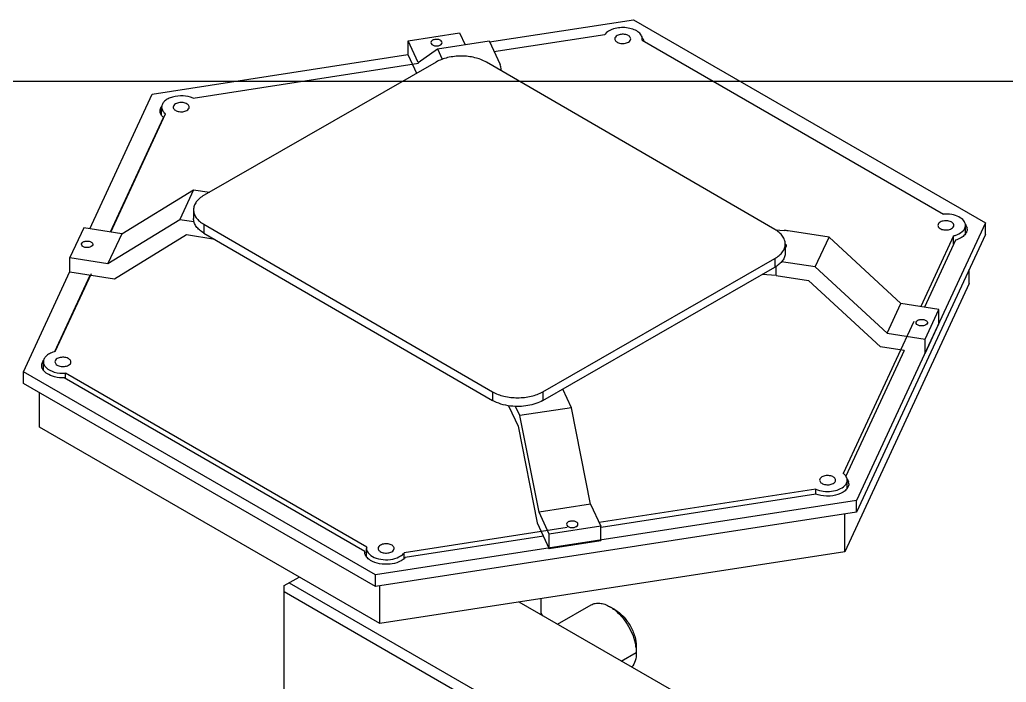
# Model space of a CAD drawing. Header units: millimetres. Extents: x 0 to 1189, y 0 to 858.
# Drawn here: x 598.4 to 875.7, y 672 to 858.3 of the extents above; entities that cross this region are included whole.
import ezdxf

# ---------------------------------------------------------------- set-up
doc = ezdxf.new("R2010")
doc.units = ezdxf.units.MM
doc.header["$LTSCALE"] = 65.395
doc.layers.get('0').update_dxf_attribs({"linetype": 'CONTINUOUS'})
doc.layers.add('AXIS', color=7, linetype='CONTINUOUS')
doc.layers.add('SURFACES', color=7, linetype='CONTINUOUS')

msp = doc.modelspace()

# ---------------------------------------------------------------- linework, layer by layer
at = {"color": 7, "linetype": 'Continuous'}
for p, q in [((722, 854.66), (723.57, 851.3)), ((710.38, 846.25), (707.52, 852.42)), ((730.28, 852.34), (733.37, 845.68)), ((715.79, 850.09), (717.14, 847.2)), ((715.39, 846.41), (650.17, 808.94)), ((707.52, 848.34), (709.88, 843.24)), ((810.64, 799.32), (729.53, 846.38)), ((733.79, 843.91), (733.58, 845.03)), ((0, 841), (1189, 841)), ((623.84, 798.63), (638.77, 830.81)), ((638.77, 830.51), (638.77, 830.81)), ((647.23, 804.85), (647.23, 802.4)), ((650.14, 800.78), (731.25, 753.71)), ((810.82, 799.21), (813.21, 799.06)), ((650.14, 798.33), (731.25, 751.26)), ((861.38, 796.32), (852.65, 777.5)), ((813.56, 795.25), (813.56, 792.8)), ((745.39, 753.69), (810.61, 791.15)), ((745.39, 751.24), (810.61, 788.7)), ((865.27, 784.12), (865.27, 788.04)), ((608.26, 765.06), (618.19, 786.45)), ((811.01, 786.4), (807.04, 786.65)), ((865.27, 784.12), (830.26, 708.69)), ((847, 765.32), (830.59, 729.97)), ((695.35, 708.81), (610.84, 757.61)), ((753.43, 749.21), (751, 754.46)), ((603.96, 743.7), (603.96, 753.42)), ((735.85, 749.54), (738.44, 743.97)), ((738.94, 746.97), (737.73, 749.57)), ((753.43, 749.21), (738.94, 746.97)), ((758.84, 722.04), (753.43, 749.21)), ((744.35, 719.8), (738.94, 746.97)), ((699.6, 688.48), (603.96, 743.7)), ((738.44, 743.97), (743.85, 716.79)), ((822.12, 724.9), (761.76, 715.56)), ((758.84, 722.04), (744.35, 719.8)), ((758.84, 722.04), (761.71, 715.86)), ((747.22, 713.62), (744.35, 719.8)), ((830.26, 708.69), (830.26, 719.3)), ((743.85, 716.79), (747.22, 709.54)), ((761.71, 715.86), (747.22, 713.62)), ((761.71, 711.78), (761.71, 715.86)), ((745.59, 713.06), (706.68, 707.04)), ((747.22, 709.54), (747.22, 713.62)), ((761.71, 711.78), (747.22, 709.54)), ((695.34, 708.63), (695.35, 708.81)), ((695.35, 708.63), (695.35, 708.81)), ((830.26, 708.69), (699.6, 688.48)), ((672.69, 699.17), (676.89, 701.59)), ((672.69, 658.82), (672.69, 699.17)), ((674.1, 699.98), (757.54, 651.81)), ((699.6, 688.48), (699.6, 699.09)), ((672.69, 697.53), (756.13, 649.36)), ((786.53, 666.92), (738.71, 694.53)), ((744.81, 695.47), (744.81, 691)), ((749.52, 688.29), (759.01, 693.77)), ((744.81, 691.41), (745.31, 690.71)), ((765.67, 692.43), (764.26, 693.25)), ((767.44, 677.94), (771.68, 680.39)), ((771.68, 682.02), (771.68, 680.39))]:
    msp.add_line(p, q, dxfattribs=at)
at = {"color": 9, "linetype": 'Continuous'}
for p, q in [((650.14, 800.78), (650.14, 798.33)), ((810.61, 791.15), (810.61, 788.7)), ((731.25, 753.71), (731.25, 751.26)), ((745.39, 753.69), (745.39, 751.24)), ((735.85, 749.54), (735.85, 749.74))]:
    msp.add_line(p, q, dxfattribs=at)
at = {"color": 7, "linetype": 'Continuous'}
for centre, radius, start, end in [((862.65, 799.41), 2.02, 359.9869, 10.5093), ((738.51, 750.78), 2.93, 200.4645, 204.9179), ((829.31, 727.78), 2.1, 6.7772, 16.5316), ((829.4, 727.79), 2.01, 0.0476, 6.72), ((697.35, 708.62), 2.01, 179.9326, 184.8901), ((702.85, 710.9), 5.46, 300.443, 301.4921), ((758.97, 680.18), 12.73, 6.936, 10.075)]:
    msp.add_arc(centre, radius, start, end, dxfattribs=at)
for points, knots in [([(770.11, 852.93), (770.11, 853.2), (769.83, 853.63), (769.28, 853.96), (768.51, 854.22), (767.45, 854.27), (766.62, 854.05), (766.27, 853.85)], [0, 0, 0, 0, 0.183291, 0.301475, 0.436206, 0.728901, 1, 1, 1, 1]), ([(714.41, 852.52), (714.34, 852.48), (714.11, 852.33), (713.94, 852.06), (713.94, 851.87)], [0, 0, 0, 0, 0.29449, 1, 1, 1, 1]), ([(713.94, 851.87), (713.94, 851.67), (714.22, 851.24), (714.96, 850.96), (715.83, 850.91), (716.42, 851.07), (716.67, 851.21)], [0, 0, 0, 0, 0.183509, 0.435119, 0.728337, 1, 1, 1, 1]), ([(717.14, 851.86), (717.14, 852.06), (716.85, 852.49), (716.11, 852.77), (715.25, 852.82), (714.65, 852.66), (714.41, 852.52)], [0, 0, 0, 0, 0.183509, 0.435119, 0.728337, 1, 1, 1, 1]), ([(716.67, 851.21), (716.74, 851.25), (716.96, 851.4), (717.14, 851.67), (717.14, 851.86)], [0, 0, 0, 0, 0.29449, 1, 1, 1, 1]), ([(766.27, 853.85), (766.09, 853.74), (765.77, 853.5), (765.61, 853.11), (765.61, 852.93)], [0, 0, 0, 0, 0.550751, 1, 1, 1, 1]), ([(765.61, 852.93), (765.61, 852.66), (765.9, 852.23), (766.45, 851.9), (767.22, 851.64), (768.28, 851.59), (769.11, 851.81), (769.46, 852.01)], [0, 0, 0, 0, 0.183291, 0.301475, 0.436206, 0.728901, 1, 1, 1, 1]), ([(769.46, 852.01), (769.64, 852.12), (769.96, 852.36), (770.11, 852.75), (770.11, 852.93)], [0, 0, 0, 0, 0.550751, 1, 1, 1, 1]), ([(773.35, 853.22), (773.4, 853.15), (773.6, 852.86), (773.73, 852.53), (773.78, 852.28)], [0, 0, 0, 0, 0.262841, 1, 1, 1, 1]), ([(729.53, 846.38), (728.53, 846.97), (726.2, 847.81), (722.47, 848.23), (718.74, 847.83), (716.4, 846.98), (715.39, 846.41)], [0, 0, 0, 0, 0.236985, 0.499679, 0.762548, 1, 1, 1, 1]), ([(646.01, 833.73), (646.01, 834), (645.73, 834.44), (645.18, 834.76), (644.4, 835.03), (643.35, 835.08), (642.52, 834.85), (642.17, 834.65)], [0, 0, 0, 0, 0.183291, 0.301475, 0.436206, 0.728901, 1, 1, 1, 1]), ([(637.82, 832.69), (637.82, 832.8), (637.86, 833.28), (638.07, 833.73), (638.28, 834.02)], [0, 0, 0, 0, 0.240541, 1, 1, 1, 1]), ([(638.22, 831.44), (638.16, 831.53), (637.93, 831.91), (637.82, 832.36), (637.82, 832.69)], [0, 0, 0, 0, 0.264774, 1, 1, 1, 1]), ([(642.17, 834.65), (641.99, 834.54), (641.67, 834.3), (641.51, 833.91), (641.51, 833.73)], [0, 0, 0, 0, 0.550751, 1, 1, 1, 1]), ([(641.51, 833.73), (641.51, 833.46), (641.79, 833.03), (642.35, 832.7), (643.12, 832.44), (644.17, 832.39), (645.01, 832.61), (645.35, 832.81)], [0, 0, 0, 0, 0.183291, 0.301475, 0.436206, 0.728901, 1, 1, 1, 1]), ([(645.35, 832.81), (645.54, 832.92), (645.86, 833.17), (646.01, 833.56), (646.01, 833.73)], [0, 0, 0, 0, 0.550751, 1, 1, 1, 1]), ([(650.17, 808.94), (649.73, 808.69), (648.93, 808.14), (647.97, 807.14), (647.37, 806.03), (647.23, 805.23), (647.23, 804.85)], [0, 0, 0, 0, 0.289946, 0.549249, 0.782369, 1, 1, 1, 1]), ([(647.23, 804.85), (647.23, 804.47), (647.37, 803.68), (647.96, 802.58), (648.91, 801.58), (649.7, 801.03), (650.14, 800.78)], [0, 0, 0, 0, 0.217912, 0.45115, 0.710347, 1, 1, 1, 1]), ([(650.14, 798.33), (649.7, 798.58), (648.91, 799.13), (647.96, 800.13), (647.37, 801.23), (647.23, 802.02), (647.23, 802.4)], [0, 0, 0, 0, 0.289653, 0.54885, 0.782088, 1, 1, 1, 1]), ([(860.96, 800.48), (860.96, 800.75), (860.68, 801.18), (860.13, 801.51), (859.35, 801.77), (858.3, 801.82), (857.47, 801.6), (857.12, 801.4)], [0, 0, 0, 0, 0.183291, 0.301475, 0.436206, 0.728901, 1, 1, 1, 1]), ([(813.56, 795.25), (813.56, 795.62), (813.42, 796.42), (812.82, 797.52), (811.87, 798.52), (811.08, 799.06), (810.64, 799.32)], [0, 0, 0, 0, 0.217912, 0.45115, 0.710347, 1, 1, 1, 1]), ([(857.12, 801.4), (856.94, 801.29), (856.62, 801.05), (856.46, 800.65), (856.46, 800.48)], [0, 0, 0, 0, 0.550751, 1, 1, 1, 1]), ([(856.46, 800.48), (856.46, 800.21), (856.74, 799.77), (857.3, 799.45), (858.07, 799.19), (859.12, 799.14), (859.96, 799.36), (860.3, 799.56)], [0, 0, 0, 0, 0.183291, 0.301475, 0.436206, 0.728901, 1, 1, 1, 1]), ([(860.3, 799.56), (860.49, 799.67), (860.81, 799.91), (860.96, 800.3), (860.96, 800.48)], [0, 0, 0, 0, 0.550751, 1, 1, 1, 1]), ([(864.19, 800.79), (864.24, 800.71), (864.45, 800.41), (864.59, 800.05), (864.64, 799.78)], [0, 0, 0, 0, 0.263891, 1, 1, 1, 1]), ([(864.68, 799.41), (864.68, 799.15), (864.61, 798.8), (864.46, 798.48), (864.42, 798.4)], [0, 0, 0, 0, 0.740193, 1, 1, 1, 1]), ([(863.26, 797.18), (863.13, 797.09), (862.54, 796.73), (861.89, 796.47), (861.38, 796.32)], [0, 0, 0, 0, 0.233611, 1, 1, 1, 1]), ([(864.42, 798.4), (864.36, 798.29), (864.05, 797.81), (863.62, 797.43), (863.26, 797.18)], [0, 0, 0, 0, 0.230003, 1, 1, 1, 1]), ([(810.61, 791.15), (811.05, 791.41), (811.85, 791.95), (812.81, 792.96), (813.41, 794.07), (813.56, 794.86), (813.56, 795.25)], [0, 0, 0, 0, 0.289946, 0.549249, 0.782369, 1, 1, 1, 1]), ([(813.89, 794.75), (813.89, 794.8), (813.86, 795.03), (813.69, 795.2), (813.56, 795.3)], [0, 0, 0, 0, 0.226342, 1, 1, 1, 1]), ([(813.56, 792.8), (813.56, 792.41), (813.41, 791.62), (812.81, 790.51), (811.85, 789.51), (811.05, 788.96), (810.61, 788.7)], [0, 0, 0, 0, 0.217631, 0.450751, 0.710054, 1, 1, 1, 1]), ([(608.92, 763), (608.73, 762.89), (608.41, 762.65), (608.26, 762.26), (608.26, 762.08)], [0, 0, 0, 0, 0.550751, 1, 1, 1, 1]), ([(612.76, 762.08), (612.76, 762.35), (612.48, 762.79), (611.92, 763.11), (611.15, 763.38), (610.1, 763.43), (609.27, 763.2), (608.92, 763)], [0, 0, 0, 0, 0.183291, 0.301475, 0.436206, 0.728901, 1, 1, 1, 1]), ([(604.83, 760.01), (604.78, 760.1), (604.62, 760.43), (604.54, 760.8), (604.55, 761.07)], [0, 0, 0, 0, 0.260535, 1, 1, 1, 1]), ([(604.55, 761.07), (604.55, 761.19), (604.59, 761.68), (604.82, 762.15), (605.05, 762.45)], [0, 0, 0, 0, 0.239863, 1, 1, 1, 1]), ([(606, 758.8), (605.87, 758.89), (605.42, 759.22), (605.03, 759.66), (604.83, 760.01)], [0, 0, 0, 0, 0.272843, 1, 1, 1, 1]), ([(608.26, 762.08), (608.26, 761.81), (608.54, 761.38), (609.1, 761.05), (609.87, 760.79), (610.92, 760.74), (611.75, 760.96), (612.1, 761.16)], [0, 0, 0, 0, 0.183291, 0.301475, 0.436206, 0.728901, 1, 1, 1, 1]), ([(612.1, 761.16), (612.29, 761.27), (612.61, 761.52), (612.76, 761.91), (612.76, 762.08)], [0, 0, 0, 0, 0.550751, 1, 1, 1, 1]), ([(610.84, 757.61), (609.95, 757.58), (608.26, 757.74), (606.66, 758.37), (606, 758.8)], [0, 0, 0, 0, 0.530483, 1, 1, 1, 1]), ([(731.25, 753.71), (732.25, 753.13), (734.58, 752.28), (738.31, 751.87), (742.05, 752.27), (744.38, 753.11), (745.39, 753.69)], [0, 0, 0, 0, 0.236985, 0.499679, 0.762548, 1, 1, 1, 1]), ([(736.36, 749.67), (735.43, 749.78), (733.66, 750.14), (731.99, 750.83), (731.25, 751.26)], [0, 0, 0, 0, 0.523987, 1, 1, 1, 1]), ([(745.39, 751.24), (744.78, 750.89), (743.41, 750.29), (740.4, 749.54), (737.97, 749.49), (736.36, 749.67)], [0, 0, 0, 0, 0.228198, 0.477121, 1, 1, 1, 1]), ([(823.87, 729.75), (823.68, 729.64), (823.36, 729.4), (823.21, 729.01), (823.21, 728.83)], [0, 0, 0, 0, 0.550751, 1, 1, 1, 1]), ([(827.71, 728.83), (827.71, 729.1), (827.43, 729.53), (826.87, 729.86), (826.1, 730.12), (825.05, 730.17), (824.22, 729.95), (823.87, 729.75)], [0, 0, 0, 0, 0.183291, 0.301475, 0.436206, 0.728901, 1, 1, 1, 1]), ([(823.21, 728.83), (823.21, 728.56), (823.49, 728.13), (824.05, 727.8), (824.82, 727.54), (825.87, 727.49), (826.7, 727.71), (827.05, 727.91)], [0, 0, 0, 0, 0.183291, 0.301475, 0.436206, 0.728901, 1, 1, 1, 1]), ([(827.05, 727.91), (827.24, 728.02), (827.56, 728.26), (827.71, 728.65), (827.71, 728.83)], [0, 0, 0, 0, 0.550751, 1, 1, 1, 1]), ([(831.07, 726.66), (831, 726.54), (830.67, 726.07), (830.22, 725.7), (829.84, 725.46)], [0, 0, 0, 0, 0.229729, 1, 1, 1, 1]), ([(830.93, 729.14), (830.98, 729.08), (831.14, 728.84), (831.26, 728.58), (831.32, 728.38)], [0, 0, 0, 0, 0.261006, 1, 1, 1, 1]), ([(831.41, 727.8), (831.41, 727.7), (831.38, 727.3), (831.23, 726.91), (831.07, 726.66)], [0, 0, 0, 0, 0.243018, 1, 1, 1, 1]), ([(826.16, 724.36), (825.81, 724.33), (824.45, 724.3), (823.07, 724.54), (822.12, 724.9)], [0, 0, 0, 0, 0.258083, 1, 1, 1, 1]), ([(829.84, 725.46), (829.6, 725.31), (828.45, 724.71), (827.15, 724.43), (826.16, 724.36)], [0, 0, 0, 0, 0.227948, 1, 1, 1, 1]), ([(752.56, 717.07), (752.49, 717.03), (752.26, 716.88), (752.09, 716.61), (752.09, 716.42)], [0, 0, 0, 0, 0.29449, 1, 1, 1, 1]), ([(752.09, 716.42), (752.09, 716.22), (752.37, 715.79), (753.11, 715.51), (753.98, 715.46), (754.57, 715.62), (754.82, 715.76)], [0, 0, 0, 0, 0.183509, 0.435119, 0.728337, 1, 1, 1, 1]), ([(755.29, 716.42), (755.29, 716.61), (755, 717.05), (754.26, 717.32), (753.4, 717.37), (752.8, 717.21), (752.56, 717.07)], [0, 0, 0, 0, 0.183509, 0.435119, 0.728337, 1, 1, 1, 1]), ([(754.82, 715.76), (754.89, 715.8), (755.11, 715.95), (755.29, 716.22), (755.29, 716.42)], [0, 0, 0, 0, 0.29449, 1, 1, 1, 1]), ([(699.77, 710.55), (699.58, 710.44), (699.26, 710.2), (699.11, 709.81), (699.11, 709.63)], [0, 0, 0, 0, 0.550751, 1, 1, 1, 1]), ([(703.61, 709.63), (703.61, 709.9), (703.33, 710.34), (702.77, 710.66), (702, 710.93), (700.95, 710.98), (700.12, 710.75), (699.77, 710.55)], [0, 0, 0, 0, 0.183291, 0.301475, 0.436206, 0.728901, 1, 1, 1, 1]), ([(696.96, 706.26), (696.82, 706.34), (696.34, 706.66), (695.92, 707.09), (695.7, 707.44)], [0, 0, 0, 0, 0.272728, 1, 1, 1, 1]), ([(699.11, 709.63), (699.11, 709.36), (699.39, 708.93), (699.94, 708.6), (700.72, 708.34), (701.77, 708.29), (702.6, 708.51), (702.95, 708.71)], [0, 0, 0, 0, 0.183291, 0.301475, 0.436206, 0.728901, 1, 1, 1, 1]), ([(702.95, 708.71), (703.14, 708.82), (703.46, 709.07), (703.61, 709.46), (703.61, 709.63)], [0, 0, 0, 0, 0.550751, 1, 1, 1, 1]), ([(702.47, 705.22), (701.48, 705.11), (699.56, 705.17), (697.72, 705.78), (696.96, 706.26)], [0, 0, 0, 0, 0.526368, 1, 1, 1, 1]), ([(705.62, 706.19), (705.4, 706.06), (704.41, 705.57), (703.31, 705.31), (702.47, 705.22)], [0, 0, 0, 0, 0.23087, 1, 1, 1, 1]), ([(706.68, 707.04), (706.61, 706.96), (706.32, 706.66), (705.98, 706.41), (705.7, 706.24)], [0, 0, 0, 0, 0.235042, 1, 1, 1, 1]), ([(759.01, 693.77), (759.36, 693.97), (760.15, 694.26), (761.47, 694.29), (762.88, 693.95), (763.8, 693.51), (764.26, 693.25)], [0, 0, 0, 0, 0.217771, 0.45095, 0.710199, 1, 1, 1, 1]), ([(764.26, 693.25), (764.4, 693.17), (764.98, 692.81), (765.52, 692.41), (765.91, 692.08)], [0, 0, 0, 0, 0.240759, 1, 1, 1, 1]), ([(765.67, 692.43), (766.53, 691.94), (768.14, 690.58), (770.03, 688), (771.31, 685.08), (771.68, 683.01), (771.68, 682.02)], [0, 0, 0, 0, 0.237216, 0.499998, 0.762768, 1, 1, 1, 1]), ([(765.91, 692.08), (766.62, 691.48), (767.94, 690.11), (769.58, 687.74), (770.81, 685.14), (771.34, 683.31), (771.5, 682.4)], [0, 0, 0, 0, 0.243453, 0.5, 0.756552, 1, 1, 1, 1]), ([(771.68, 680.39), (771.68, 679.59), (771.52, 678.1), (770.81, 676.75), (770.35, 676.26)], [0, 0, 0, 0, 0.542584, 1, 1, 1, 1]), ([(771.6, 681.71), (771.61, 681.6), (771.66, 681.16), (771.68, 680.72), (771.68, 680.39)], [0, 0, 0, 0, 0.25666, 1, 1, 1, 1])]:
    msp.add_open_spline(points, degree=3, knots=knots, dxfattribs=at)
for points in [[(733.58, 845.03), (733.54, 845.26), (733.47, 845.48), (733.37, 845.68)], [(638.47, 831.12), (638.38, 831.22), (638.3, 831.33), (638.22, 831.44)], [(638.77, 830.81), (638.66, 830.91), (638.56, 831.01), (638.47, 831.12)], [(813.56, 794.21), (813.65, 794.28), (813.73, 794.35), (813.79, 794.45)], [(813.79, 794.45), (813.85, 794.54), (813.89, 794.65), (813.89, 794.75)], [(695.52, 707.77), (695.43, 707.99), (695.37, 708.22), (695.35, 708.45)], [(695.7, 707.44), (695.63, 707.55), (695.57, 707.66), (695.52, 707.77)]]:
    msp.add_open_spline(points, degree=3, dxfattribs=at)
at = {"layer": 'AXIS', "color": 7, "linetype": 'Continuous'}
for p, q in [((731.67, 849.35), (762.8, 854.16)), ((773.32, 852.54), (858.03, 803.63)), ((647.08, 836.26), (710.41, 846.06)), ((638.26, 831.38), (638.26, 833.73)), ((623.97, 798.61), (639.38, 831.82)), ((864.21, 798.08), (864.21, 800.48)), ((860.85, 797.55), (851.62, 777.66)), ((860.85, 795.18), (860.85, 797.55)), ((608.37, 765.01), (618.56, 786.95)), ((849.66, 773.43), (829.85, 730.75)), ((605.01, 759.73), (605.01, 762.08)), ((611.19, 757.4), (611.19, 758.93)), ((695.9, 710.03), (611.19, 758.93)), ((830.96, 726.5), (830.96, 728.83)), ((822.14, 726.3), (761.24, 716.88)), ((822.14, 724.9), (822.14, 726.3)), ((752.23, 715.48), (706.43, 708.4)), ((695.86, 707.22), (695.86, 709.63)), ((706.43, 706.79), (706.43, 708.4))]:
    msp.add_line(p, q, dxfattribs=at)
for centre, start, end in [((771.5, 852.93), 347.7964, 359.7975), ((697.72, 709.63), 167.7964, 179.7975)]:
    msp.add_arc(centre, 1.86, start, end, dxfattribs=at)
for points, knots in [([(773.36, 852.92), (773.37, 853.3), (773.1, 854.11), (772.09, 855.05), (770.66, 855.73), (768.94, 856.11), (767.09, 856.13), (764.93, 855.75), (763.38, 854.96), (762.8, 854.16)], [0, 0, 0, 0, 0.08949, 0.195339, 0.322583, 0.466446, 0.617057, 0.76285, 1, 1, 1, 1]), ([(647.08, 836.26), (646.2, 836.65), (644.25, 837.04), (641.81, 836.81), (640.09, 836.15), (639.09, 835.49), (638.43, 834.67), (638.26, 834.03), (638.26, 833.73)], [0, 0, 0, 0, 0.279536, 0.568827, 0.699899, 0.814862, 0.913098, 1, 1, 1, 1]), ([(638.26, 833.73), (638.26, 833.62), (638.31, 833.13), (638.54, 832.68), (638.77, 832.4)], [0, 0, 0, 0, 0.238718, 1, 1, 1, 1]), ([(638.77, 832.4), (638.82, 832.34), (639, 832.13), (639.21, 831.94), (639.38, 831.82)], [0, 0, 0, 0, 0.23931, 1, 1, 1, 1]), ([(864.21, 800.48), (864.21, 800.94), (863.76, 801.99), (862.28, 803.01), (860.29, 803.62), (858.8, 803.69), (858.03, 803.63)], [0, 0, 0, 0, 0.184168, 0.414677, 0.694939, 1, 1, 1, 1]), ([(860.85, 797.55), (861.16, 797.63), (862.21, 797.95), (863.22, 798.54), (863.71, 799.16)], [0, 0, 0, 0, 0.283769, 1, 1, 1, 1]), ([(863.71, 799.16), (863.79, 799.26), (864.06, 799.65), (864.21, 800.13), (864.21, 800.48)], [0, 0, 0, 0, 0.268774, 1, 1, 1, 1]), ([(608.37, 765.01), (607.9, 764.89), (607.03, 764.6), (605.94, 763.93), (605.2, 763.08), (605.01, 762.4), (605.01, 762.08)], [0, 0, 0, 0, 0.305581, 0.57373, 0.801065, 1, 1, 1, 1]), ([(605.01, 762.08), (605.01, 761.8), (605.16, 761.2), (605.53, 760.71), (605.76, 760.49)], [0, 0, 0, 0, 0.471828, 1, 1, 1, 1]), ([(605.76, 760.49), (606.38, 759.87), (608.21, 759.02), (610.15, 758.86), (611.19, 758.93)], [0, 0, 0, 0, 0.455872, 1, 1, 1, 1]), ([(830.96, 728.83), (830.96, 728.94), (830.92, 729.43), (830.68, 729.88), (830.45, 730.17)], [0, 0, 0, 0, 0.238718, 1, 1, 1, 1]), ([(822.14, 726.3), (822.81, 726.01), (824.28, 725.64), (826.53, 725.63), (828.61, 726.11), (829.8, 726.82), (830.23, 727.25)], [0, 0, 0, 0, 0.255279, 0.527112, 0.783943, 1, 1, 1, 1]), ([(830.23, 727.25), (830.45, 727.47), (830.82, 727.95), (830.96, 728.55), (830.96, 728.83)], [0, 0, 0, 0, 0.527612, 1, 1, 1, 1]), ([(696.31, 708.37), (696.73, 707.82), (698.1, 706.92), (700.54, 706.37), (703.16, 706.5), (704.82, 707.1), (705.5, 707.54)], [0, 0, 0, 0, 0.212502, 0.47578, 0.753166, 1, 1, 1, 1]), ([(705.5, 707.54), (705.56, 707.58), (705.8, 707.75), (706.02, 707.94), (706.17, 708.09)], [0, 0, 0, 0, 0.261366, 1, 1, 1, 1])]:
    msp.add_open_spline(points, degree=3, knots=knots, dxfattribs=at)
for points in [[(830.18, 730.46), (830.07, 730.56), (829.96, 730.66), (829.85, 730.75)], [(830.45, 730.17), (830.37, 730.27), (830.27, 730.37), (830.18, 730.46)], [(695.86, 709.64), (695.86, 709.43), (695.89, 709.22), (695.96, 709.02)], [(695.96, 709.02), (696.04, 708.79), (696.16, 708.57), (696.31, 708.37)], [(706.17, 708.09), (706.26, 708.19), (706.35, 708.29), (706.43, 708.4)]]:
    msp.add_open_spline(points, degree=3, dxfattribs=at)
at = {"layer": 'SURFACES', "color": 7, "linetype": 'Continuous'}
for p, q in [((730.41, 852.06), (770.85, 858.32)), ((770.85, 858.32), (869.84, 801.16)), ((707.52, 852.42), (722, 854.66)), ((707.52, 848.34), (707.52, 852.42)), ((715.79, 850.09), (730.28, 852.34)), ((710.38, 846.25), (715.79, 850.09)), ((635.62, 837.4), (707.49, 848.51)), ((618.04, 799.52), (635.62, 837.4)), ((627.04, 798.13), (647.25, 810.52)), ((647.25, 810.52), (643.36, 802.15)), ((647.25, 810.52), (651.71, 809.83)), ((623.16, 789.77), (643.36, 802.15)), ((643.36, 802.15), (647.34, 801.54)), ((616.35, 799.78), (612.47, 791.42)), ((627.04, 798.13), (616.35, 799.78)), ((825.86, 797.16), (814.33, 798.94)), ((869.84, 801.16), (833.61, 723.09)), ((869.84, 797.89), (869.84, 801.16)), ((627.04, 798.13), (623.16, 789.77)), ((645.23, 797.78), (625.03, 785.39)), ((653.2, 796.55), (645.23, 797.78)), ((821.98, 788.79), (825.86, 797.16)), ((846.06, 778.52), (825.86, 797.16)), ((869.84, 797.89), (833.61, 719.82)), ((612.47, 787.34), (612.47, 791.42)), ((612.47, 791.42), (623.16, 789.77)), ((811.01, 786.4), (811.01, 788.95)), ((821.98, 788.79), (812.53, 790.25)), ((842.18, 770.15), (821.98, 788.79)), ((599.38, 759.32), (612.47, 787.52)), ((625.03, 785.39), (612.47, 787.34)), ((811.01, 786.4), (820.11, 785)), ((820.11, 785), (840.31, 766.36)), ((842.18, 770.15), (846.06, 778.52)), ((856.75, 776.86), (846.06, 778.52)), ((852.87, 768.5), (856.75, 776.86)), ((856.75, 772.78), (856.75, 776.86)), ((852.87, 764.41), (856.75, 772.78)), ((842.18, 770.15), (852.87, 768.5)), ((852.87, 764.41), (852.87, 768.5)), ((847, 765.32), (840.31, 766.36)), ((599.38, 756.06), (599.38, 759.32)), ((698.38, 702.17), (599.38, 759.32)), ((698.38, 698.9), (599.38, 756.06)), ((833.61, 723.09), (698.38, 702.17)), ((833.61, 719.82), (833.61, 723.09)), ((833.61, 719.82), (698.38, 698.9)), ((698.38, 698.9), (698.38, 702.17))]:
    msp.add_line(p, q, dxfattribs=at)
msp.add_arc((812.42, 786.55), 12.53, 81.232, 86.4193, dxfattribs=at)
for points, knots in [([(616.18, 795.81), (616.42, 795.95), (617.02, 796.11), (617.89, 796.06), (618.62, 795.78), (618.91, 795.35), (618.91, 795.15)], [0, 0, 0, 0, 0.271655, 0.564873, 0.816487, 1, 1, 1, 1]), ([(615.71, 795.16), (615.71, 795.22), (615.76, 795.49), (615.99, 795.7), (616.18, 795.81)], [0, 0, 0, 0, 0.220867, 1, 1, 1, 1]), ([(618.44, 794.5), (618.19, 794.36), (617.6, 794.2), (616.73, 794.25), (615.99, 794.52), (615.71, 794.96), (615.71, 795.16)], [0, 0, 0, 0, 0.271655, 0.564873, 0.816487, 1, 1, 1, 1]), ([(618.91, 795.15), (618.91, 795.09), (618.86, 794.81), (618.63, 794.61), (618.44, 794.5)], [0, 0, 0, 0, 0.220867, 1, 1, 1, 1]), ([(850.32, 773.13), (850.32, 773.19), (850.37, 773.47), (850.6, 773.67), (850.78, 773.78)], [0, 0, 0, 0, 0.220867, 1, 1, 1, 1]), ([(850.78, 773.78), (851.03, 773.92), (851.62, 774.09), (852.49, 774.03), (853.23, 773.76), (853.52, 773.32), (853.52, 773.13)], [0, 0, 0, 0, 0.271655, 0.564873, 0.816487, 1, 1, 1, 1]), ([(853.05, 772.48), (852.8, 772.33), (852.21, 772.17), (851.34, 772.22), (850.6, 772.5), (850.31, 772.94), (850.32, 773.13)], [0, 0, 0, 0, 0.271655, 0.564873, 0.816487, 1, 1, 1, 1]), ([(853.52, 773.13), (853.52, 773.07), (853.47, 772.79), (853.23, 772.58), (853.05, 772.48)], [0, 0, 0, 0, 0.220867, 1, 1, 1, 1])]:
    msp.add_open_spline(points, degree=3, knots=knots, dxfattribs=at)

doc.saveas('drawing.dxf')
